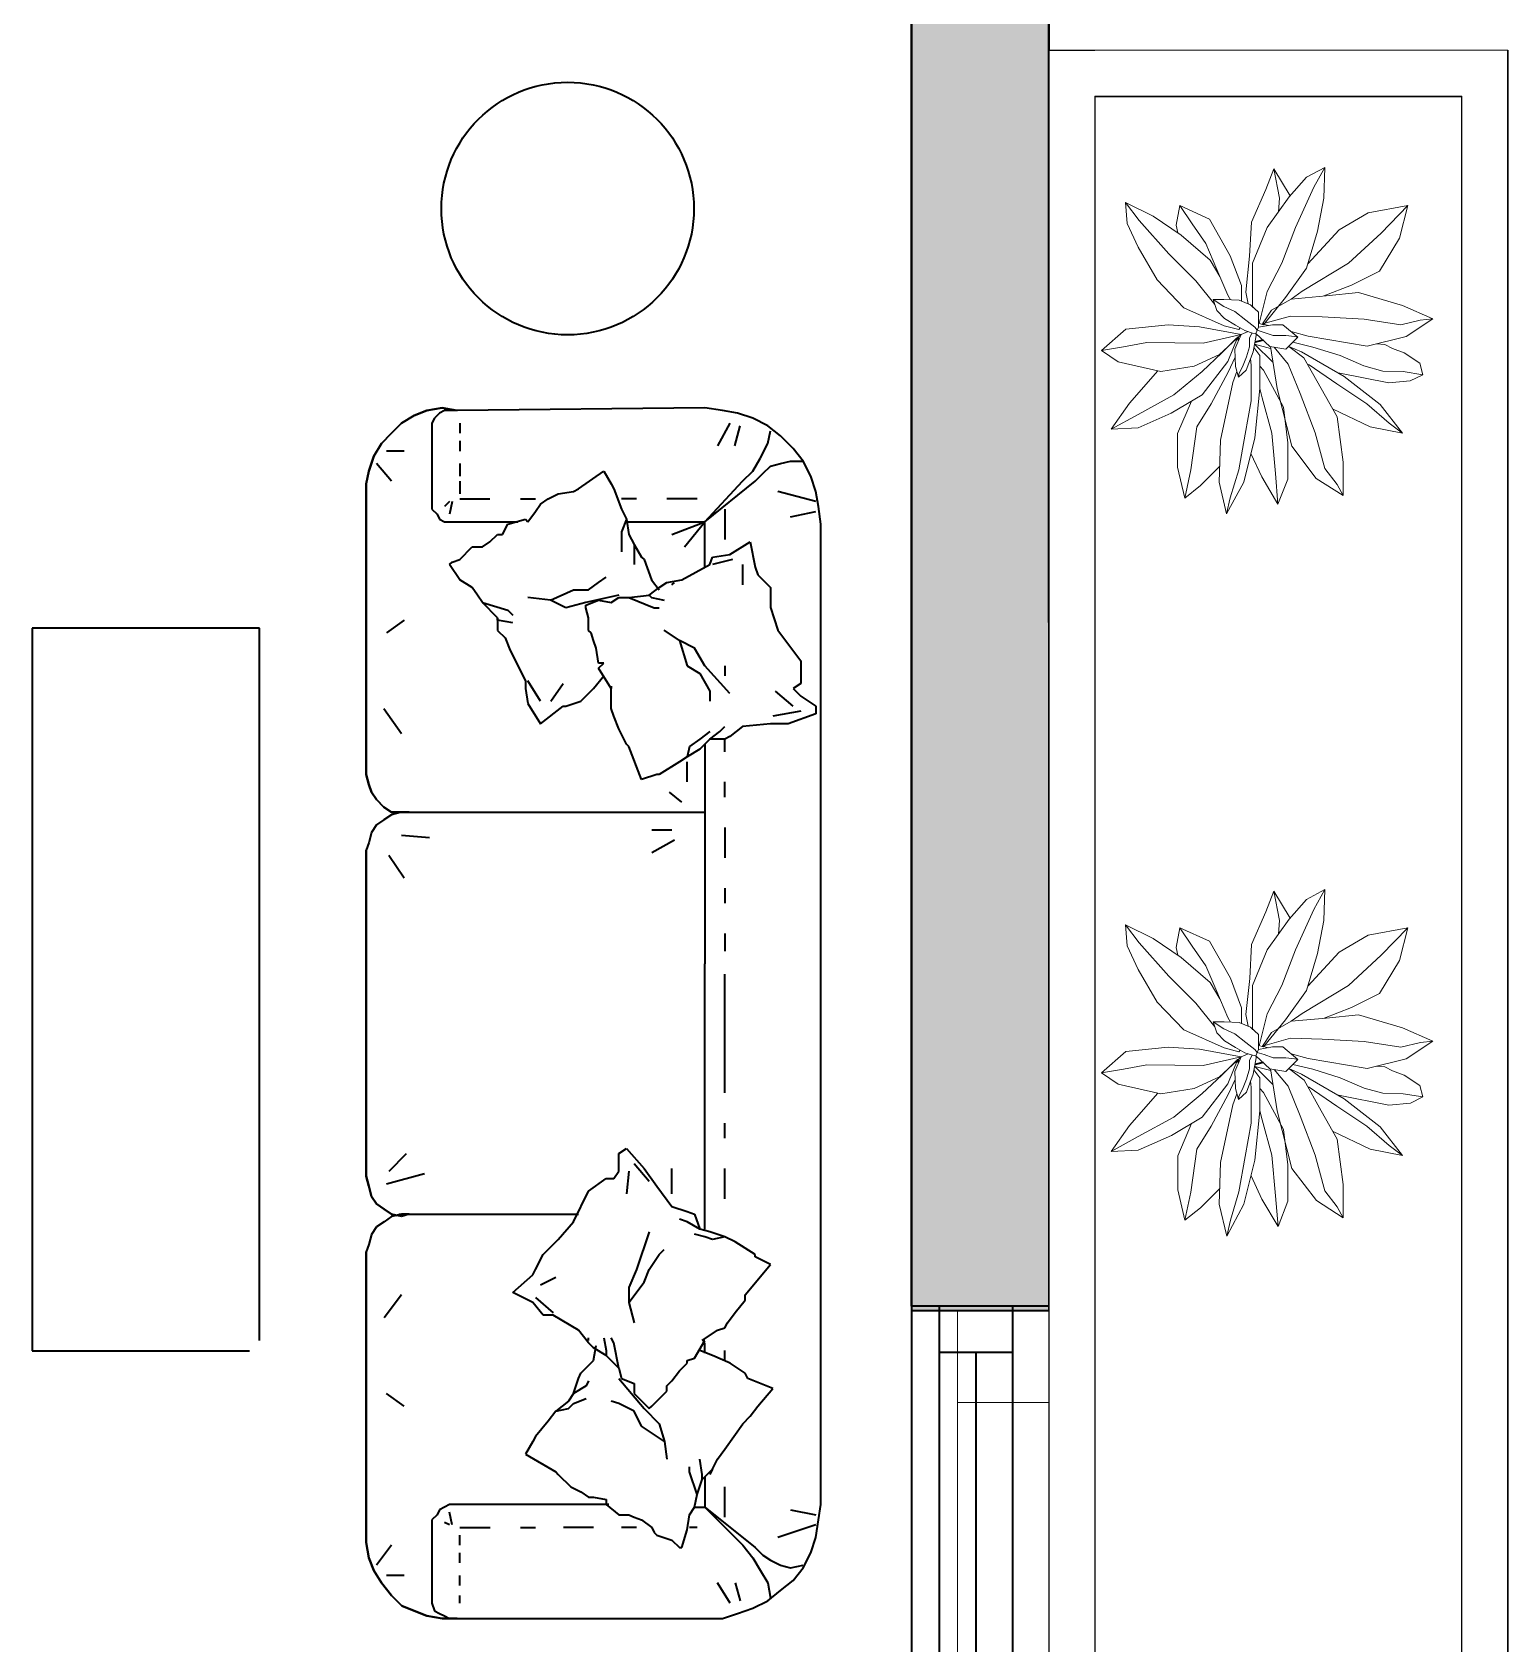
# Model space of a CAD drawing. Header units: millimetres. Extents: x -234375 to -184638, y -91483 to -70216.
# Drawn here: x -221479 to -219869, y -85469 to -83713 of the extents above; entities that cross this region are included whole.
import ezdxf

# ---------------------------------------------------------------- set-up
doc = ezdxf.new("R2010")
doc.units = ezdxf.units.MM
doc.header["$MEASUREMENT"] = 0
doc.linetypes.add('Wipeout_Contour', pattern=[20000, 0, -20000])
for name, color, linetype, lineweight in [('New_0_Pen_No__7', 7, 'Continuous', 35), ('New_Archicad Windows_Pen_No__27', 7, 'Continuous', 35), ('New_Drawing & Figure_Pen_No__11', 171, 'Continuous', 18), ('New_Drawing & Figure_Pen_No__2', 8, 'Continuous', 15), ('New_Drawing & Figure_Pen_No__7', 7, 'Continuous', 35), ('New_Structural - Bearing_Pen_No__1', 7, 'Continuous', 13), ('New_Structural - Bearing_Pen_No__27', 7, 'Continuous', 35)]:
    doc.layers.add(name, color=color, linetype=linetype, lineweight=lineweight)
doc.layers.add('New_Archicad Windows', color=7, linetype='Continuous')
doc.layers.add('New_Structural - Bearing', color=7, linetype='Continuous')
for name, color, linetype, lineweight, true_color in [('New_Archicad Windows_Pen_No__23', 30, 'Continuous', 20, 0xff6600), ('New_Archicad Windows_Pen_No__3', 30, 'Continuous', 18, 0xff6600), ('New_Drawing & Figure_Pen_No__3', 30, 'Continuous', 18, 0xff6600), ('New_Structural - Bearing_Pen_No__160', 33, 'Continuous', 20, 0xb4a35c), ('New_Structural - Bearing_Pen_No__87', 251, 'Continuous', 20, 0x6a6a6a)]:
    doc.layers.add(name, color=color, linetype=linetype, lineweight=lineweight, true_color=true_color)

# ---------------------------------------------------------------- blocks, each defined once
blk = doc.blocks.new('Slab_2', base_point=(-219919.4, -88583.8))
at = {"layer": 'New_Structural - Bearing_Pen_No__1', "color": 7, "linetype": 'Continuous', "lineweight": 13, "flags": 128}
blk.add_lwpolyline([(-219919.4, -88583.8), (-219919.7, -83782.2), (-220319.7, -83782.3), (-220319.5, -88583.8)], close=True, dxfattribs=at)
blk = doc.blocks.new('2-Sash Sliding Window_2')
at = {"layer": 'New_Archicad Windows_Pen_No__23', "color": 30, "linetype": 'Continuous', "lineweight": 20, "true_color": 0xff6600}
for p, q in [((-1000, 0), (-900, 0)), ((-900, 0), (-900, -100)), ((-25, -100), (-25, 0)), ((-25, 0), (25, 0)), ((-25, 0), (25, 0)), ((25, 0), (25, -100)), ((900, -100), (900, 0)), ((900, 0), (1000, 0)), ((-900, -100), (-1000, -100)), ((25, -100), (-25, -100)), ((25, -100), (-25, -100)), ((1000, -100), (900, -100))]:
    blk.add_line(p, q, dxfattribs=at)
at = {"layer": 'New_Archicad Windows_Pen_No__27', "color": 7, "linetype": 'Continuous', "lineweight": 35}
for p, q in [((-1000, 0), (-1000, 50)), ((1000, 0), (1000, 50)), ((-1000, -100), (-1000, 0)), ((-1000, -100), (-1000, 0)), ((1000, -100), (1000, 0)), ((1000, -100), (1000, 0))]:
    blk.add_line(p, q, dxfattribs=at)
at = {"layer": 'New_Archicad Windows_Pen_No__3', "color": 30, "linetype": 'Continuous', "lineweight": 18, "true_color": 0xff6600}
for p, q in [((-1000, 50), (1000, 50)), ((-900, 0), (-25, 0)), ((25, 0), (900, 0)), ((-1000, -100), (1000, -100)), ((-25, -100), (-900, -100)), ((900, -100), (25, -100))]:
    blk.add_line(p, q, dxfattribs=at)
blk = doc.blocks.new('Wall_40', base_point=(-220369.9, -83606.5))
at = {"layer": 'New_Structural - Bearing_Pen_No__160', "linetype": 'Continuous', "lineweight": 0, "true_color": 0x5a512e}
blk.add_hatch(color=59, dxfattribs=at).paths.add_polyline_path([(-220369.9, -83606.5), (-220519.9, -83606.6), (-220519.8, -85106.6), (-220369.8, -85106.5)])
at = {"layer": 'New_Structural - Bearing_Pen_No__27', "color": 7, "linetype": 'Continuous', "lineweight": 35}
for p, q in [((-220469.8, -85106.6), (-220519.8, -85106.6)), ((-220369.8, -85106.5), (-220469.8, -85106.6))]:
    blk.add_line(p, q, dxfattribs=at)
at = {"layer": 'New_Structural - Bearing_Pen_No__27', "color": 7, "linetype": 'Continuous', "lineweight": 35, "flags": 128}
for points in [[(-220519.9, -83606.6), (-220519.8, -85106.6)], [(-220369.8, -85106.5), (-220369.9, -83606.5)]]:
    blk.add_lwpolyline(points, dxfattribs=at)
at = {"layer": 'New_Archicad Windows', "color": 21, "linetype": 'Continuous', "lineweight": 18, "true_color": 0xff9955, "zscale": 1000, "rotation": 90.00517873000538}
blk.add_blockref('2-Sash Sliding Window_2', (-220469.7, -86106.6), dxfattribs=at)
blk = doc.blocks.new('Wall_65', base_point=(-219869.4, -88633.8))
at = {"color": 254, "linetype": 'Wipeout_Contour', "lineweight": 0, "ltscale": 705931.974956}
blk.add_wipeout([(-219919.7, -83732.2), (-219919.7, -83782.2), (-219869.7, -83732.2)], dxfattribs=at).dxf.layer = 'New_Structural - Bearing'
at = {"color": 254, "linetype": 'Wipeout_Contour', "lineweight": 0, "ltscale": 944763.451804}
blk.add_wipeout([(-219919.7, -83782.2), (-219919.4, -88583.8), (-219869.4, -88583.8), (-219869.7, -83782.2)], dxfattribs=at).dxf.layer = 'New_Structural - Bearing'
at = {"color": 254, "linetype": 'Wipeout_Contour', "lineweight": 0, "ltscale": 705904.334667}
blk.add_wipeout([(-219919.7, -83782.2), (-219869.7, -83782.2), (-219869.7, -83732.2)], dxfattribs=at).dxf.layer = 'New_Structural - Bearing'
at = {"layer": 'New_Structural - Bearing_Pen_No__87', "color": 251, "linetype": 'Continuous', "lineweight": 20, "true_color": 0x6a6a6a, "flags": 128}
for points in [[(-219869.7, -83732.2), (-219919.7, -83732.2)], [(-219869.4, -88583.8), (-219869.7, -83732.2)], [(-219919.7, -83782.2), (-219919.4, -88583.8)]]:
    blk.add_lwpolyline(points, dxfattribs=at)
blk = doc.blocks.new('Wall_66', base_point=(-219869.7, -83732.2))
at = {"color": 254, "linetype": 'Wipeout_Contour', "lineweight": 0, "ltscale": 707212.029559}
blk.add_wipeout([(-220319.7, -83782.3), (-220369.7, -83732.3), (-220369.7, -83782.3)], dxfattribs=at).dxf.layer = 'New_Structural - Bearing'
at = {"color": 254, "linetype": 'Wipeout_Contour', "lineweight": 0, "ltscale": 942065.469545}
blk.add_wipeout([(-220319.7, -83732.3), (-220319.7, -83782.3), (-219919.7, -83782.2), (-219919.7, -83732.2)], dxfattribs=at).dxf.layer = 'New_Structural - Bearing'
at = {"color": 254, "linetype": 'Wipeout_Contour', "lineweight": 0, "ltscale": 707148.107153}
blk.add_wipeout([(-220319.7, -83732.3), (-220369.7, -83732.3), (-220319.7, -83782.3)], dxfattribs=at).dxf.layer = 'New_Structural - Bearing'
at = {"layer": 'New_Structural - Bearing_Pen_No__87', "color": 251, "linetype": 'Continuous', "lineweight": 20, "true_color": 0x6a6a6a, "flags": 128}
for points in [[(-219919.7, -83732.2), (-220369.7, -83732.3)], [(-220369.7, -83732.3), (-220369.7, -83782.3)], [(-220319.7, -83782.3), (-219919.7, -83782.2)]]:
    blk.add_lwpolyline(points, dxfattribs=at)
blk = doc.blocks.new('Wall_67', base_point=(-220369.7, -83732.3))
at = {"color": 254, "linetype": 'Wipeout_Contour', "lineweight": 0, "ltscale": 946477.037626}
blk.add_wipeout([(-220369.7, -83782.3), (-220369.5, -88633.8), (-220319.5, -88633.8), (-220319.7, -83782.3)], dxfattribs=at).dxf.layer = 'New_Structural - Bearing'
at = {"layer": 'New_Structural - Bearing_Pen_No__87', "color": 251, "linetype": 'Continuous', "lineweight": 20, "true_color": 0x6a6a6a, "flags": 128}
for points in [[(-220369.7, -83782.3), (-220369.5, -88633.8)], [(-220319.5, -88633.8), (-220319.7, -83782.3)]]:
    blk.add_lwpolyline(points, dxfattribs=at)

msp = doc.modelspace()

# ---------------------------------------------------------------- linework, layer by layer
at = {"layer": 'New_0_Pen_No__7', "color": 7, "linetype": 'Continuous', "lineweight": 35}
for p, q in [((-220370.2, -80938.6), (-220369.8, -85101.4)), ((-220519.7, -85101.4), (-220519.8, -83606.6)), ((-220369.7, -83732.3), (-219869.7, -83732.2)), ((-219869.7, -83732.2), (-219869.4, -88633.8)), ((-220369.8, -85101.4), (-220519.7, -85101.4))]:
    msp.add_line(p, q, dxfattribs=at)
msp.add_lwpolyline([(-220319.5, -88583.8), (-220319.7, -83782.3), (-219919.7, -83782.3), (-219919.4, -88583.8)], close=True, dxfattribs=at)
at = {"layer": 'New_Drawing & Figure_Pen_No__11', "color": 171, "linetype": 'Continuous', "lineweight": 18}
for points in [[(-220140.6, -84030), (-220131.9, -83995.2), (-220115.8, -83964.4), (-220101.1, -83925.5), (-220081, -83881.3), (-220068.9, -83859.9)], [(-220119.4, -83908.2), (-220118.5, -83893.6), (-220124.7, -83861.5)], [(-220189.1, -84009.5), (-220209.7, -83983.5), (-220239.3, -83954.3), (-220271.5, -83917.9), (-220286.2, -83898.2)], [(-220171.8, -84004.4), (-220174.7, -83999.2), (-220186.8, -83971.1), (-220198.9, -83943), (-220213.6, -83921.5), (-220227, -83901.4)], [(-219978.6, -83901.4), (-220007.5, -83931.5), (-220043.3, -83964.4), (-220093.8, -83995), (-220105.7, -84003.4)], [(-220190.9, -84004.1), (-220179.2, -84011.5), (-220167.1, -84017.1), (-220155, -84026.5), (-220145.4, -84034.1), (-220142.9, -84037.5), (-220135.1, -84039.8), (-220125.5, -84043.3), (-220111.4, -84043.3), (-220102.2, -84044.3), (-220098.4, -84045)], [(-220136.8, -84030.6), (-220106.6, -84022), (-220071.8, -84022.8), (-220026.1, -84025.5), (-219986.2, -84031.5), (-219964.9, -84026.4), (-219951.1, -84025.1)], [(-220160.2, -84042.2), (-220201.8, -84051.5), (-220232.4, -84051.1), (-220263.1, -84050.7), (-220288.6, -84055.5), (-220312.4, -84059.6)], [(-220165.4, -84046.1), (-220181.4, -84062.2), (-220202.9, -84082.3), (-220233.7, -84107.8), (-220272.6, -84129.2), (-220302, -84145.3)], [(-220148.2, -84040.4), (-220151.1, -84045.7), (-220151.3, -84055.4), (-220154.4, -84066.6), (-220158.7, -84077.5), (-220162.8, -84085.1), (-220163.1, -84088.7)], [(-219962.1, -84085.9), (-219983.7, -84082.5), (-220005.8, -84081.9), (-220026.3, -84076.2), (-220052.4, -84064.9), (-220081.9, -84055.8), (-220103.7, -84050.3)], [(-220221.5, -84220.4), (-220215.3, -84189.7), (-220208.5, -84142.6), (-220193.1, -84117.7), (-220174.4, -84083), (-220166.8, -84066.7)], [(-220124.3, -84056), (-220109.1, -84074.3), (-220095.7, -84106.4), (-220079.6, -84149.3), (-220068.9, -84188.1), (-220055.5, -84205.6), (-220048.8, -84217.6)], [(-220150, -84068.5), (-220149.3, -84075.6), (-220149.3, -84114.5), (-220156, -84150.6), (-220162.7, -84189.5), (-220172.1, -84220.3), (-220176.1, -84237.7)], [(-220087.9, -84074.3), (-220086.2, -84075.1), (-220055.9, -84095.9), (-220023.1, -84117.8), (-219998.7, -84138.9), (-219984.4, -84149.6)], [(-220139.9, -84101.1), (-220137.4, -84111), (-220126.6, -84149.5), (-220122.8, -84193.7), (-220120.1, -84227.2)], [(-220140.5, -84817.5), (-220131.8, -84782.6), (-220115.8, -84751.8), (-220101, -84713), (-220080.9, -84668.8), (-220068.9, -84647.3)], [(-220119.4, -84695.7), (-220118.4, -84681), (-220124.7, -84648.9)], [(-220189.1, -84796.9), (-220209.7, -84771), (-220239.2, -84741.7), (-220271.5, -84705.4), (-220286.2, -84685.7)], [(-220171.7, -84791.8), (-220174.7, -84786.7), (-220186.8, -84758.5), (-220198.8, -84730.4), (-220213.6, -84709), (-220227, -84688.9)], [(-219978.6, -84688.8), (-220007.5, -84718.9), (-220043.3, -84751.8), (-220093.8, -84782.5), (-220105.6, -84790.8)], [(-220190.8, -84791.6), (-220179.1, -84799), (-220167.1, -84804.5), (-220155, -84813.9), (-220145.4, -84821.5), (-220142.9, -84825), (-220135.1, -84827.2), (-220125.5, -84830.7), (-220111.4, -84830.7), (-220102.1, -84831.7), (-220098.3, -84832.4)], [(-220136.8, -84818), (-220106.6, -84809.4), (-220071.8, -84810.3), (-220026, -84813), (-219986.2, -84819), (-219964.8, -84813.8), (-219951.1, -84812.6)], [(-220160.2, -84829.6), (-220201.8, -84839), (-220232.4, -84838.6), (-220263, -84838.2), (-220288.6, -84842.9), (-220312.4, -84847)], [(-220165.3, -84833.6), (-220181.4, -84849.6), (-220202.8, -84869.7), (-220233.7, -84895.2), (-220272.5, -84916.6), (-220302, -84932.7)], [(-220148.2, -84827.8), (-220151.1, -84833.2), (-220151.3, -84842.8), (-220154.4, -84854.1), (-220158.7, -84864.9), (-220162.8, -84872.5), (-220163, -84876.2)], [(-219962.1, -84873.3), (-219983.7, -84869.9), (-220005.8, -84869.3), (-220026.2, -84863.7), (-220052.3, -84852.3), (-220081.9, -84843.2), (-220103.7, -84837.8)], [(-220221.5, -85007.8), (-220215.2, -84977.2), (-220208.4, -84930.1), (-220193.1, -84905.1), (-220174.4, -84870.5), (-220166.7, -84854.2)], [(-220150, -84855.9), (-220149.3, -84863), (-220149.2, -84901.9), (-220155.9, -84938.1), (-220162.6, -84976.9), (-220172, -85007.7), (-220176, -85025.2)], [(-220124.3, -84843.4), (-220109.1, -84861.7), (-220095.7, -84893.9), (-220079.6, -84936.7), (-220068.9, -84975.6), (-220055.5, -84993), (-220048.8, -85005.1)], [(-220087.9, -84861.8), (-220086.2, -84862.5), (-220055.8, -84883.3), (-220023, -84905.2), (-219998.7, -84926.3), (-219984.4, -84937.1)], [(-220139.9, -84888.5), (-220137.3, -84898.4), (-220126.6, -84936.9), (-220122.8, -84981.1), (-220120, -85014.6)]]:
    msp.add_lwpolyline(points, dxfattribs=at)
at = {"layer": 'New_Drawing & Figure_Pen_No__2', "color": 8, "linetype": 'Continuous', "lineweight": 15}
for points in [[(-220141.3, -84033.7), (-220141.5, -84017.8), (-220150, -84009.8), (-220162.5, -84004.7), (-220179, -84004.1), (-220190.9, -84004.1), (-220186.9, -84016.1), (-220178.4, -84024.6), (-220166.5, -84031.9), (-220156.3, -84037.6), (-220147.7, -84040.5), (-220144.3, -84041)], [(-220152.7, -84038.8), (-220160.2, -84042.2), (-220167, -84058.1), (-220166.5, -84076.8), (-220163.1, -84088.7), (-220154.6, -84080.8), (-220147.2, -84060.9), (-220143.8, -84043.3), (-220144.3, -84041)], [(-220145.6, -84052.6), (-220128.1, -84057.2)], [(-220145.6, -84052.6), (-220125.7, -84072.4)], [(-220141.3, -84821.2), (-220141.5, -84805.2), (-220150, -84797.3), (-220162.5, -84792.1), (-220178.9, -84791.6), (-220190.8, -84791.6), (-220186.9, -84803.5), (-220178.4, -84812), (-220166.4, -84819.4), (-220156.2, -84825.1), (-220147.7, -84827.9), (-220144.3, -84828.5)], [(-220152.6, -84826.3), (-220160.2, -84829.6), (-220167, -84845.5), (-220166.4, -84864.2), (-220163, -84876.2), (-220154.5, -84868.2), (-220147.1, -84848.3), (-220143.7, -84830.7), (-220144.3, -84828.5)], [(-220145.5, -84840), (-220128, -84844.6)], [(-220145.5, -84840), (-220125.6, -84859.8)]]:
    msp.add_lwpolyline(points, dxfattribs=at)
for points in [[(-220144.3, -84041), (-220129, -84055.2), (-220111.4, -84058.1), (-220098.4, -84045), (-220114.8, -84031.4), (-220126.2, -84031.4), (-220141.5, -84034.2)], [(-220144.3, -84828.5), (-220129, -84842.7), (-220111.4, -84845.5), (-220098.3, -84832.4), (-220114.8, -84818.8), (-220126.1, -84818.8), (-220141.5, -84821.7)]]:
    msp.add_lwpolyline(points, close=True, dxfattribs=at)
at = {"layer": 'New_Drawing & Figure_Pen_No__3', "color": 30, "linetype": 'Continuous', "lineweight": 18, "true_color": 0xff6600}
for points in [[(-220106.8, -83890.9), (-220124.7, -83861.5), (-220133.3, -83884.1), (-220149.1, -83919.6), (-220151, -83956.8), (-220155.2, -83996), (-220152.7, -84008.7)], [(-220141.3, -84029.8), (-220135.9, -84031.4), (-220111.8, -84001.9), (-220089, -83969.7), (-220076.9, -83929.5), (-220070.2, -83893.4), (-220068.9, -83859.9), (-220089, -83870.6), (-220107.8, -83892), (-220131.9, -83925.5), (-220148, -83964.4), (-220148, -84012.6)], [(-220183.5, -83978.7), (-220194, -83961.2), (-220225.8, -83933.9), (-220256.1, -83913), (-220286.2, -83898.2), (-220284.6, -83920.9), (-220272.6, -83946.8), (-220251.8, -83982.4), (-220222.8, -84012.9), (-220178.7, -84032.5), (-220162.9, -84036.6), (-220161.4, -84034.8)], [(-220160, -84005.7), (-220160, -83988.5), (-220172.1, -83956.3), (-220194.8, -83916.2), (-220227, -83901.4), (-220231, -83922.9), (-220229.3, -83931.4)], [(-220087.6, -83965.2), (-220053.5, -83928.1), (-220021.7, -83909.3), (-219978.6, -83901.4), (-219987.7, -83937.1), (-220009.2, -83972.9), (-220039.9, -83988.2), (-220069.9, -84000.1)], [(-220105.7, -84038.9), (-220087, -84043.9), (-220022.9, -84054.8), (-219980.2, -84044.4), (-219951.1, -84025.1), (-219984.2, -84010.4), (-220032.2, -83996.4), (-220067.4, -83999.8), (-220105.7, -84003.4), (-220127.3, -84015.7), (-220136.8, -84030.6), (-220130.7, -84032.2)], [(-220251.2, -84081.7), (-220281.9, -84117.1), (-220302, -84145.3), (-220272.6, -84143.9), (-220236.4, -84127.9), (-220202.9, -84107.8), (-220174.7, -84071.6), (-220164, -84044.8)], [(-220164.8, -84082.5), (-220169.4, -84094.4), (-220182.8, -84157.3), (-220184.1, -84202.9), (-220176.1, -84237.7), (-220157.3, -84202.9), (-220145.3, -84154.6), (-220139.9, -84101.1), (-220139.9, -84064.9), (-220146.3, -84056.4)], [(-220128.4, -84055.3), (-220121.1, -84101.1), (-220105.1, -84164), (-220078.3, -84198.9), (-220048.8, -84217.6), (-220048.8, -84181.4), (-220055.5, -84131.9), (-220072.9, -84101), (-220091.7, -84067.6), (-220108.3, -84055)], [(-220060.6, -84123.1), (-220019.5, -84142.8), (-219984.4, -84149.6), (-220008.7, -84118.3), (-220047.8, -84087.7), (-220094.6, -84061), (-220108.3, -84055)], [(-220054.3, -84084), (-219999, -84094.9), (-219975.8, -84092.7), (-219962.1, -84085.9), (-219965.5, -84073.4), (-219982.6, -84062), (-219995.1, -84057.5), (-220003.6, -84052.9), (-220012.8, -84052.3)], [(-220149.6, -84171.9), (-220137.6, -84197.4), (-220120.1, -84227.2), (-220109.3, -84199.7), (-220109.3, -84160.1), (-220114.1, -84121.3), (-220135.7, -84080.9), (-220139.9, -84076.6)], [(-220214.5, -84114.7), (-220229.5, -84150), (-220229.5, -84186.9), (-220221.5, -84220.4), (-220204.5, -84206.8), (-220183.6, -84185.7)], [(-220141.3, -84817.3), (-220135.9, -84818.8), (-220111.7, -84789.3), (-220089, -84757.2), (-220076.9, -84717), (-220070.2, -84680.8), (-220068.9, -84647.3), (-220089, -84658), (-220107.7, -84679.5), (-220131.8, -84713), (-220147.9, -84751.8), (-220147.9, -84800.1)], [(-220106.7, -84678.4), (-220124.7, -84648.9), (-220133.2, -84671.5), (-220149, -84707), (-220150.9, -84744.3), (-220155.1, -84783.5), (-220152.7, -84796.1)], [(-220183.5, -84766.2), (-220193.9, -84748.6), (-220225.8, -84721.3), (-220256.1, -84700.5), (-220286.2, -84685.7), (-220284.5, -84708.4), (-220272.6, -84734.2), (-220251.7, -84769.9), (-220222.8, -84800.3), (-220178.7, -84819.9), (-220162.9, -84824), (-220161.4, -84822.2)], [(-220160, -84793.2), (-220160, -84776), (-220172, -84743.8), (-220194.8, -84703.6), (-220227, -84688.9), (-220231, -84710.3), (-220229.3, -84718.9)], [(-220087.6, -84752.6), (-220053.5, -84715.5), (-220021.7, -84696.8), (-219978.6, -84688.8), (-219987.6, -84724.6), (-220009.2, -84760.4), (-220039.9, -84775.7), (-220069.8, -84787.5)], [(-220105.7, -84826.3), (-220087, -84831.4), (-220022.9, -84842.2), (-219980.2, -84831.9), (-219951.1, -84812.6), (-219984.1, -84797.9), (-220032.2, -84783.9), (-220067.4, -84787.3), (-220105.6, -84790.8), (-220127.3, -84803.2), (-220136.8, -84818), (-220130.7, -84819.7)], [(-220251.1, -84869.1), (-220281.9, -84904.6), (-220302, -84932.7), (-220272.5, -84931.4), (-220236.3, -84915.3), (-220202.8, -84895.2), (-220174.7, -84859), (-220164, -84832.2)], [(-220054.2, -84871.5), (-219999, -84882.4), (-219975.7, -84880.1), (-219962.1, -84873.3), (-219965.5, -84860.8), (-219982.5, -84849.5), (-219995, -84844.9), (-220003.5, -84840.4), (-220012.8, -84839.8)], [(-220164.8, -84869.9), (-220169.3, -84881.8), (-220182.7, -84944.8), (-220184.1, -84990.3), (-220176, -85025.2), (-220157.3, -84990.3), (-220145.2, -84942.1), (-220139.9, -84888.5), (-220139.9, -84852.3), (-220146.3, -84843.8)], [(-220128.3, -84842.8), (-220121.1, -84888.5), (-220105, -84951.5), (-220078.2, -84986.3), (-220048.8, -85005.1), (-220048.8, -84968.9), (-220055.5, -84919.3), (-220072.9, -84888.5), (-220091.6, -84855), (-220108.3, -84842.4)], [(-220060.6, -84910.5), (-220019.5, -84930.2), (-219984.4, -84937.1), (-220008.6, -84905.8), (-220047.8, -84875.2), (-220094.6, -84848.5), (-220108.3, -84842.4)], [(-220149.5, -84959.3), (-220137.6, -84984.8), (-220120, -85014.6), (-220109.3, -84987.1), (-220109.3, -84947.5), (-220114.1, -84908.8), (-220135.7, -84868.4), (-220139.9, -84864.1)], [(-220214.5, -84902.2), (-220229.4, -84937.5), (-220229.4, -84974.4), (-220221.5, -85007.8), (-220204.5, -84994.2), (-220183.6, -84973.2)]]:
    msp.add_lwpolyline(points, dxfattribs=at)
for points in [[(-220183.9, -84063.9), (-220160.2, -84042.2), (-220205.7, -84033.7), (-220239.9, -84031.7), (-220285.9, -84036.2), (-220312.4, -84059.6), (-220294.5, -84071.9), (-220247.8, -84082.4), (-220211.5, -84076.6)], [(-220183.8, -84851.4), (-220160.2, -84829.6), (-220205.6, -84821.2), (-220239.9, -84819.1), (-220285.9, -84823.6), (-220312.4, -84847), (-220294.4, -84859.4), (-220247.8, -84869.9), (-220211.5, -84864)]]:
    msp.add_lwpolyline(points, close=True, dxfattribs=at)
at = {"layer": 'New_Drawing & Figure_Pen_No__7', "color": 7, "linetype": 'Continuous', "lineweight": 35}
for p, q in [((-220370.2, -80938.6), (-220369.8, -85101.4)), ((-220519.7, -85101.4), (-220519.8, -83606.6)), ((-220369.7, -83732.3), (-219869.7, -83732.2)), ((-219869.7, -83732.2), (-219869.4, -88633.8)), ((-221062.1, -84130.5), (-221075.9, -84138.8)), ((-221075.9, -84138.8), (-221062.1, -84130.5)), ((-221048.3, -84125), (-221062.1, -84130.5)), ((-221062.1, -84130.5), (-221048.3, -84125)), ((-221031.8, -84122.2), (-221048.3, -84125)), ((-221048.3, -84125), (-221031.8, -84122.2)), ((-221040.1, -84133.3), (-221042.8, -84138.8)), ((-221034.6, -84127.7), (-221040.1, -84133.3)), ((-221029.1, -84125), (-221034.6, -84127.7)), ((-221015.3, -84125), (-221031.8, -84122.2)), ((-221031.8, -84122.2), (-221015.3, -84125)), ((-221023.6, -84125), (-221029.1, -84125)), ((-221015.3, -84125), (-221023.6, -84125)), ((-220745.3, -84122.2), (-221015.3, -84125)), ((-220745.3, -84122.2), (-221015.3, -84125)), ((-220726, -84125), (-220745.3, -84122.2)), ((-220726, -84125), (-220745.3, -84122.2)), ((-220709.5, -84127.7), (-220726, -84125)), ((-220709.5, -84127.7), (-220726, -84125)), ((-220693, -84133.2), (-220709.5, -84127.7)), ((-220693, -84133.2), (-220709.5, -84127.7)), ((-220676.4, -84141.5), (-220693, -84133.2)), ((-220676.4, -84141.5), (-220693, -84133.2)), ((-221086.9, -84149.8), (-221097.9, -84160.8)), ((-221097.9, -84160.8), (-221086.9, -84149.8)), ((-221075.9, -84138.8), (-221086.9, -84149.8)), ((-221086.9, -84149.8), (-221075.9, -84138.8)), ((-221042.8, -84138.8), (-221042.8, -84144.3)), ((-221042.8, -84144.3), (-221042.8, -84152.5)), ((-221042.8, -84152.5), (-221042.8, -84218.7)), ((-221012.5, -84138.8), (-221012.5, -84149.8)), ((-220717.8, -84138.7), (-220731.5, -84163.5)), ((-220712.3, -84163.5), (-220706.8, -84141.5)), ((-220662.7, -84152.5), (-220676.4, -84141.5)), ((-220662.7, -84152.5), (-220676.4, -84141.5)), ((-220676.4, -84160.8), (-220673.7, -84147)), ((-220648.9, -84166.3), (-220662.7, -84152.5)), ((-220648.9, -84166.3), (-220662.7, -84152.5)), ((-221097.9, -84160.8), (-221106.2, -84174.6)), ((-221106.2, -84174.6), (-221097.9, -84160.8)), ((-221073.1, -84169.1), (-221092.4, -84169.1)), ((-221012.5, -84158), (-221012.5, -84169.1)), ((-220684.7, -84177.3), (-220676.4, -84160.8)), ((-220637.9, -84180.1), (-220648.9, -84166.3)), ((-220637.9, -84180.1), (-220648.9, -84166.3)), ((-221111.7, -84191.1), (-221114.5, -84204.9)), ((-221114.5, -84204.9), (-221111.7, -84191.1)), ((-221106.2, -84174.6), (-221111.7, -84191.1)), ((-221111.7, -84191.1), (-221106.2, -84174.6)), ((-221086.9, -84202.1), (-221103.4, -84182.8)), ((-221012.5, -84182.8), (-221012.5, -84196.6)), ((-220883.1, -84210.4), (-220855.5, -84191.1)), ((-220855.5, -84191.1), (-220847.2, -84204.9)), ((-220704, -84202.1), (-220693, -84191.1)), ((-220693, -84191.1), (-220684.7, -84177.3)), ((-220682, -84193.8), (-220673.7, -84185.6)), ((-220673.7, -84185.6), (-220662.7, -84182.8)), ((-220662.7, -84182.8), (-220651.7, -84180.1)), ((-220651.7, -84180.1), (-220637.9, -84180.1)), ((-220629.6, -84196.6), (-220637.9, -84180.1)), ((-220629.6, -84196.6), (-220637.9, -84180.1)), ((-221114.5, -84204.9), (-221114.4, -84521.7)), ((-221114.4, -84521.7), (-221114.5, -84204.9)), ((-221012.5, -84202.1), (-221012.5, -84215.9)), ((-220847.2, -84204.9), (-220844.5, -84210.4)), ((-220745.3, -84246.2), (-220690.2, -84202.1)), ((-220745.3, -84246.2), (-220704, -84202.1)), ((-220690.2, -84202.1), (-220682, -84193.8)), ((-220624.1, -84213.1), (-220629.6, -84196.6)), ((-220624.1, -84213.1), (-220629.6, -84196.6)), ((-221042.8, -84218.7), (-221042.8, -84226.9)), ((-221023.6, -84224.2), (-221029.1, -84229.7)), ((-221020.8, -84224.2), (-221023.6, -84237.9)), ((-221012.5, -84221.4), (-220979.5, -84221.4)), ((-220946.4, -84221.4), (-220929.9, -84221.4)), ((-220924.4, -84226.9), (-220916.1, -84221.4)), ((-220916.1, -84221.4), (-220905.1, -84215.9)), ((-220905.1, -84215.9), (-220888.6, -84213.1)), ((-220888.6, -84213.1), (-220883.1, -84210.4)), ((-220844.5, -84210.4), (-220836.2, -84232.4)), ((-220819.7, -84221.4), (-220836.2, -84221.4)), ((-220753.6, -84221.4), (-220786.6, -84221.4)), ((-220624.1, -84224.1), (-220665.4, -84213.1)), ((-220621.3, -84229.7), (-220624.1, -84213.1)), ((-220621.3, -84229.7), (-220624.1, -84213.1)), ((-221042.8, -84226.9), (-221042.8, -84232.4)), ((-221042.8, -84232.4), (-221037.3, -84237.9)), ((-221037.3, -84237.9), (-221034.6, -84243.4)), ((-221034.6, -84243.4), (-221029.1, -84246.2)), ((-220960.2, -84249), (-220940.9, -84243.4)), ((-220940.9, -84243.4), (-220938.2, -84246.2)), ((-220938.2, -84246.2), (-220929.9, -84235.2)), ((-220929.9, -84235.2), (-220924.4, -84226.9)), ((-220836.2, -84232.4), (-220830.7, -84243.4)), ((-220830.7, -84243.4), (-220836.2, -84257.2)), ((-220830.7, -84243.4), (-220828, -84260)), ((-220723.3, -84232.4), (-220723.3, -84265.5)), ((-220651.6, -84240.7), (-220624.1, -84235.2)), ((-220618.6, -84248.9), (-220621.3, -84229.7)), ((-220618.6, -84248.9), (-220621.3, -84229.7)), ((-221029.1, -84246.2), (-221023.6, -84246.2)), ((-221023.6, -84246.2), (-221015.3, -84246.2)), ((-221015.3, -84246.2), (-220949.2, -84246.2)), ((-220979.5, -84268.2), (-220971.2, -84260)), ((-220971.2, -84260), (-220965.7, -84260)), ((-220965.7, -84260), (-220960.2, -84249)), ((-220836.2, -84257.2), (-220836.2, -84265.5)), ((-220830.7, -84246.2), (-220745.3, -84246.2)), ((-220828, -84260), (-220822.4, -84271)), ((-220781.1, -84260), (-220745.3, -84246.2)), ((-220767.4, -84273.7), (-220745.3, -84246.2)), ((-220745.3, -84295.8), (-220745.3, -84246.2)), ((-220618.5, -85317.8), (-220618.6, -84248.9)), ((-220618.5, -85317.8), (-220618.6, -84248.9)), ((-221012.5, -84287.5), (-220998.8, -84273.7)), ((-220998.8, -84273.7), (-220993.2, -84273.7)), ((-220993.2, -84273.7), (-220987.7, -84273.7)), ((-220987.7, -84273.7), (-220979.5, -84268.2)), ((-220836.2, -84265.5), (-220836.2, -84279.2)), ((-220822.4, -84271), (-220814.2, -84284.8)), ((-220822.4, -84271), (-220822.4, -84284.8)), ((-220717.8, -84282), (-220695.7, -84268.2)), ((-220695.7, -84268.2), (-220690.2, -84295.8)), ((-221023.5, -84293), (-221020.8, -84290.3)), ((-221012.5, -84309.6), (-221023.5, -84293)), ((-221020.8, -84290.3), (-221012.5, -84287.5)), ((-220822.4, -84284.8), (-220822.4, -84293)), ((-220814.2, -84284.8), (-220811.4, -84287.5)), ((-220811.4, -84287.5), (-220803.2, -84309.6)), ((-220770.1, -84309.5), (-220739.8, -84293)), ((-220739.8, -84293), (-220737, -84284.8)), ((-220737, -84284.8), (-220717.8, -84282)), ((-220715, -84287.5), (-220737, -84293)), ((-220704, -84293), (-220704, -84315.1)), ((-220690.2, -84295.8), (-220687.5, -84304)), ((-220998.8, -84317.8), (-221012.5, -84309.6)), ((-220872, -84320.6), (-220861, -84312.3)), ((-220861, -84312.3), (-220852.7, -84306.8)), ((-220803.2, -84309.6), (-220794.9, -84320.6)), ((-220794.9, -84317.8), (-220786.6, -84312.3)), ((-220786.6, -84312.3), (-220770.1, -84309.5)), ((-220781.1, -84315.1), (-220778.4, -84312.3)), ((-220687.5, -84304), (-220673.7, -84317.8)), ((-220993.2, -84326.1), (-220998.8, -84317.8)), ((-220987.7, -84334.4), (-220993.2, -84326.1)), ((-220913.4, -84331.6), (-220938.1, -84328.8)), ((-220913.4, -84331.6), (-220888.6, -84320.6)), ((-220896.8, -84339.9), (-220913.4, -84331.6)), ((-220888.6, -84320.6), (-220872, -84320.6)), ((-220839, -84326.1), (-220874.8, -84334.3)), ((-220874.8, -84337.1), (-220861, -84331.6)), ((-220861, -84331.6), (-220847.2, -84334.3)), ((-220847.2, -84334.3), (-220839, -84328.8)), ((-220839, -84328.8), (-220828, -84328.8)), ((-220828, -84328.8), (-220805.9, -84326.1)), ((-220828, -84328.8), (-220800.4, -84339.9)), ((-220805.9, -84326.1), (-220794.9, -84317.8)), ((-220805.9, -84326.1), (-220803.2, -84328.8)), ((-220803.2, -84328.8), (-220789.4, -84331.6)), ((-220673.7, -84317.8), (-220673.7, -84339.8)), ((-220987.7, -84334.4), (-220960.2, -84342.6)), ((-220971.2, -84350.9), (-220987.7, -84334.4)), ((-220960.2, -84342.6), (-220954.7, -84348.1)), ((-220874.8, -84334.3), (-220896.8, -84339.9)), ((-220874.8, -84339.9), (-220874.8, -84337.1)), ((-220872, -84350.9), (-220874.8, -84339.9)), ((-220800.4, -84339.9), (-220794.9, -84339.9)), ((-220673.7, -84339.8), (-220665.4, -84364.6)), ((-221478.8, -84362.2), (-221478.7, -85150.1)), ((-221230.8, -84362.2), (-221478.8, -84362.2)), ((-221230.8, -85139), (-221230.8, -84362.2)), ((-221073.1, -84353.6), (-221092.4, -84367.4)), ((-220971.2, -84350.9), (-220971.2, -84364.7)), ((-220971.2, -84353.6), (-220971.2, -84350.9)), ((-220954.7, -84356.4), (-220971.2, -84353.6)), ((-220971.2, -84364.7), (-220962.9, -84372.9)), ((-220872, -84364.7), (-220872, -84350.9)), ((-220869.3, -84367.4), (-220872, -84364.7)), ((-220772.9, -84375.7), (-220789.4, -84364.6)), ((-220665.4, -84364.6), (-220640.6, -84397.7)), ((-220962.9, -84372.9), (-220957.4, -84386.7)), ((-220960.2, -84378.4), (-220960.2, -84378.4)), ((-220866.5, -84375.7), (-220869.3, -84367.4)), ((-220863.8, -84383.9), (-220866.5, -84375.7)), ((-220861, -84400.5), (-220863.8, -84383.9)), ((-220772.9, -84375.7), (-220764.6, -84403.2)), ((-220756.3, -84383.9), (-220772.9, -84375.7)), ((-220745.3, -84403.2), (-220756.3, -84383.9)), ((-220957.4, -84386.7), (-220940.9, -84419.8)), ((-220855.5, -84400.5), (-220861, -84400.5)), ((-220861, -84406), (-220855.5, -84400.5)), ((-220640.6, -84397.7), (-220640.6, -84422.5)), ((-220866.5, -84428), (-220855.5, -84414.2)), ((-220847.2, -84428), (-220861, -84406)), ((-220764.6, -84403.2), (-220750.8, -84411.5)), ((-220750.8, -84411.5), (-220739.8, -84430.8)), ((-220717.8, -84433.5), (-220745.3, -84403.2)), ((-220723.3, -84403.2), (-220723.3, -84414.2)), ((-220940.9, -84419.8), (-220940.9, -84428)), ((-220940.9, -84428), (-220938.1, -84444.5)), ((-220924.4, -84441.8), (-220938.1, -84419.8)), ((-220913.3, -84441.8), (-220899.6, -84422.5)), ((-220880.3, -84441.8), (-220866.5, -84428)), ((-220847.2, -84425.3), (-220847.2, -84428)), ((-220847.2, -84444.5), (-220847.2, -84425.3)), ((-220739.8, -84430.8), (-220739.8, -84441.8)), ((-220648.9, -84447.3), (-220668.2, -84430.8)), ((-220640.6, -84422.5), (-220648.9, -84428)), ((-220648.9, -84428), (-220640.6, -84436.3)), ((-220640.6, -84436.3), (-220624.1, -84447.3)), ((-221075.9, -84477.6), (-221095.2, -84450.1)), ((-220938.1, -84444.5), (-220924.4, -84466.6)), ((-220924.4, -84466.6), (-220899.6, -84447.3)), ((-220899.6, -84447.3), (-220896.8, -84447.3)), ((-220896.8, -84447.3), (-220880.3, -84441.8)), ((-220847.2, -84450), (-220847.2, -84444.5)), ((-220844.5, -84458.3), (-220847.2, -84450)), ((-220640.6, -84452.8), (-220670.9, -84458.3)), ((-220624.1, -84447.3), (-220624.1, -84455.5)), ((-220839, -84472.1), (-220844.5, -84458.3)), ((-220830.7, -84488.6), (-220839, -84472.1)), ((-220728.8, -84474.8), (-220723.3, -84469.3)), ((-220704, -84469.3), (-220717.8, -84480.3)), ((-220673.7, -84466.6), (-220704, -84469.3)), ((-220654.4, -84466.6), (-220673.7, -84466.6)), ((-220624.1, -84455.5), (-220654.4, -84466.6)), ((-220827.9, -84491.4), (-220830.7, -84488.6)), ((-220750.8, -84483.1), (-220761.8, -84491.4)), ((-220739.8, -84474.8), (-220750.8, -84483.1)), ((-220739.8, -84483.1), (-220750.8, -84494.1)), ((-220745.3, -84488.6), (-220745.3, -84728.3)), ((-220739.8, -84483.1), (-220728.8, -84474.8)), ((-220723.3, -84483.1), (-220739.8, -84483.1)), ((-220717.8, -84480.3), (-220723.3, -84483.1)), ((-220723.3, -84496.9), (-220723.3, -84483.1)), ((-220814.2, -84527.2), (-220827.9, -84491.4)), ((-220764.6, -84502.4), (-220772.8, -84507.9)), ((-220761.8, -84491.4), (-220764.6, -84502.4)), ((-220750.8, -84494.1), (-220764.6, -84502.4)), ((-221114.4, -84521.7), (-221111.7, -84532.7)), ((-221111.7, -84532.7), (-221114.4, -84521.7)), ((-220797.6, -84521.7), (-220814.2, -84527.2)), ((-220794.9, -84521.7), (-220797.6, -84521.7)), ((-220772.8, -84507.9), (-220794.9, -84521.7)), ((-220764.6, -84529.9), (-220764.6, -84507.9)), ((-221111.7, -84532.7), (-221108.9, -84541)), ((-221108.9, -84541), (-221111.7, -84532.7)), ((-221108.9, -84541), (-221103.4, -84549.2)), ((-221103.4, -84549.2), (-221108.9, -84541)), ((-220770.1, -84552), (-220783.9, -84541)), ((-220723.3, -84546.5), (-220723.3, -84529.9)), ((-221103.4, -84549.2), (-221095.2, -84557.5)), ((-221095.2, -84557.5), (-221103.4, -84549.2)), ((-221095.2, -84557.5), (-221086.9, -84563)), ((-221086.9, -84563), (-221095.2, -84557.5)), ((-221103.4, -84576.8), (-221108.9, -84585)), ((-221103.4, -84576.8), (-221108.9, -84585)), ((-221095.2, -84571.3), (-221103.4, -84576.8)), ((-221095.2, -84571.3), (-221103.4, -84576.8)), ((-221086.9, -84565.8), (-221095.2, -84571.3)), ((-221086.9, -84565.8), (-221095.2, -84571.3)), ((-221075.9, -84563), (-221086.9, -84565.8)), ((-221086.9, -84563), (-221075.9, -84563)), ((-221075.9, -84563), (-221086.9, -84563)), ((-221075.9, -84563), (-221086.9, -84565.8)), ((-221078.6, -84563), (-220745.3, -84563)), ((-221067.6, -84563), (-221075.9, -84563)), ((-221067.6, -84563), (-221075.9, -84563)), ((-221108.9, -84585), (-221111.7, -84596.1)), ((-221108.9, -84585), (-221111.7, -84596.1)), ((-221075.9, -84587.8), (-221045.6, -84590.6)), ((-220781.1, -84582.3), (-220803.1, -84582.3)), ((-220778.4, -84593.3), (-220803.1, -84607.1)), ((-220723.3, -84579.5), (-220723.3, -84612.6)), ((-221111.7, -84596.1), (-221114.4, -84604.3)), ((-221111.7, -84596.1), (-221114.4, -84604.3)), ((-221114.4, -84604.3), (-221114.4, -84728.3)), ((-221114.4, -84728.3), (-221114.4, -84604.3)), ((-221089.7, -84609.8), (-221073.1, -84634.6)), ((-220723.3, -84645.6), (-220723.3, -84662.2)), ((-220723.3, -84695.2), (-220723.3, -84714.5)), ((-221114.4, -84728.3), (-221114.4, -84959.7)), ((-221114.4, -84959.7), (-221114.4, -84728.3)), ((-220745.3, -85017.5), (-220745.3, -84728.3)), ((-220723.2, -84868.8), (-220723.3, -84739.3)), ((-220723.2, -84918.4), (-220723.2, -84901.8)), ((-221089.6, -84954.2), (-221070.4, -84934.9)), ((-220838.9, -84934.9), (-220830.7, -84929.4)), ((-220838.9, -84954.2), (-220838.9, -84934.9)), ((-220830.7, -84929.4), (-220811.4, -84951.4)), ((-220822.4, -84945.9), (-220805.9, -84965.2)), ((-221114.4, -84959.7), (-221111.7, -84970.7)), ((-221111.7, -84970.7), (-221114.4, -84959.7)), ((-221092.4, -84968), (-221051.1, -84956.9)), ((-220872, -84976.2), (-220852.7, -84962.4)), ((-220852.7, -84962.4), (-220844.5, -84962.4)), ((-220844.5, -84962.4), (-220838.9, -84954.2)), ((-220827.9, -84954.2), (-220830.7, -84979)), ((-220811.4, -84951.4), (-220797.6, -84970.7)), ((-220781.1, -84979), (-220781.1, -84951.4)), ((-220723.2, -84984.5), (-220723.2, -84951.4)), ((-221111.7, -84970.7), (-221108.9, -84981.7)), ((-221108.9, -84981.7), (-221111.7, -84970.7)), ((-221108.9, -84981.7), (-221103.4, -84990)), ((-221103.4, -84990), (-221108.9, -84981.7)), ((-220888.5, -85009.3), (-220872, -84976.2)), ((-220797.6, -84970.7), (-220781.1, -84992.7)), ((-221103.4, -84990), (-221095.1, -84995.5)), ((-221095.1, -84995.5), (-221103.4, -84990)), ((-221095.1, -84995.5), (-221086.9, -85001)), ((-221086.9, -85001), (-221095.1, -84995.5)), ((-220781.1, -84992.7), (-220764.6, -84998.3)), ((-220764.6, -84998.3), (-220756.3, -85001)), ((-221103.4, -85014.8), (-221108.9, -85023.1)), ((-221103.4, -85014.8), (-221108.9, -85023.1)), ((-221095.1, -85009.3), (-221103.4, -85014.8)), ((-221095.1, -85009.3), (-221103.4, -85014.8)), ((-221086.9, -85003.8), (-221095.1, -85009.3)), ((-221086.9, -85003.8), (-221095.1, -85009.3)), ((-221086.9, -85001), (-221081.4, -85002.4)), ((-221075.9, -85003.8), (-221086.9, -85001)), ((-221075.9, -85001), (-221086.9, -85003.8)), ((-221081.4, -85002.4), (-221086.9, -85003.8)), ((-221078.6, -85001), (-220883, -85001)), ((-221067.6, -85001), (-221075.9, -85003.8)), ((-221067.6, -85001), (-221075.9, -85001)), ((-220905.1, -85028.6), (-220888.5, -85009.3)), ((-220764.6, -85009.3), (-220772.8, -85006.5)), ((-220750.8, -85017.5), (-220764.6, -85009.3)), ((-220756.3, -85001), (-220750.8, -85017.5)), ((-221111.7, -85034.1), (-221114.4, -85042.3)), ((-221111.7, -85034.1), (-221114.4, -85042.3)), ((-221108.9, -85023.1), (-221111.7, -85034.1)), ((-221108.9, -85023.1), (-221111.7, -85034.1)), ((-220921.6, -85045.1), (-220905.1, -85028.6)), ((-220805.9, -85020.3), (-220819.7, -85061.6)), ((-220745.3, -85025.8), (-220756.3, -85023)), ((-220739.8, -85020.3), (-220750.8, -85017.5)), ((-220737, -85028.6), (-220745.3, -85025.8)), ((-220723.2, -85025.8), (-220739.8, -85020.3)), ((-220723.2, -85025.8), (-220737, -85028.6)), ((-220712.2, -85031.3), (-220723.2, -85025.8)), ((-220690.2, -85045.1), (-220712.2, -85031.3)), ((-221114.4, -85042.3), (-221114.4, -85359.2)), ((-221114.4, -85359.2), (-221114.4, -85042.3)), ((-220929.9, -85061.6), (-220921.6, -85045.1)), ((-220805.9, -85061.6), (-220794.9, -85045.1)), ((-220794.9, -85045.1), (-220789.4, -85039.6)), ((-220690.2, -85047.8), (-220690.2, -85045.1)), ((-220673.7, -85056.1), (-220690.2, -85047.8)), ((-220954.6, -85086.4), (-220932.6, -85067.1)), ((-220932.6, -85067.1), (-220929.9, -85061.6)), ((-220819.7, -85061.6), (-220827.9, -85080.9)), ((-220811.4, -85075.4), (-220805.9, -85061.6)), ((-220701.2, -85089.2), (-220673.7, -85056.1)), ((-220932.6, -85097.4), (-220954.6, -85086.4)), ((-220924.3, -85078.2), (-220907.8, -85069.9)), ((-220827.9, -85097.4), (-220811.4, -85075.4)), ((-220827.9, -85080.9), (-220827.9, -85097.4)), ((-221075.9, -85089.2), (-221095.1, -85114)), ((-220921.6, -85111.2), (-220932.6, -85097.4)), ((-220929.8, -85091.9), (-220910.6, -85108.5)), ((-220827.9, -85097.4), (-220822.4, -85119.5)), ((-220712.2, -85108.4), (-220701.2, -85094.7)), ((-220701.2, -85094.7), (-220701.2, -85089.2)), ((-220369.8, -85101.4), (-220519.7, -85101.4)), ((-220519.7, -85101.4), (-220519.6, -87106.1)), ((-220489.7, -85101.4), (-220489.6, -87106.1)), ((-220409.7, -85101.4), (-220409.6, -87106.1)), ((-220369.7, -85101.4), (-220369.6, -87106.1)), ((-220910.6, -85111.2), (-220921.6, -85111.2)), ((-220883, -85127.7), (-220910.6, -85111.2)), ((-220723.2, -85125), (-220720.5, -85119.5)), ((-220720.5, -85119.5), (-220712.2, -85108.4)), ((-220872, -85141.5), (-220883, -85127.7)), ((-220872, -85138.8), (-220872, -85136)), ((-220855.5, -85136), (-220852.7, -85149.8)), ((-220844.4, -85141.5), (-220847.2, -85136)), ((-220756.3, -85158), (-220745.3, -85138.8)), ((-220748, -85138.8), (-220731.5, -85127.7)), ((-220745.3, -85138.8), (-220748, -85138.8)), ((-220745.3, -85138.8), (-220745.3, -85138.7)), ((-220731.5, -85127.7), (-220723.2, -85125)), ((-221478.7, -85150.1), (-221241.8, -85150)), ((-220866.5, -85147), (-220872, -85141.5)), ((-220866.5, -85160.8), (-220863.7, -85144.3)), ((-220852.7, -85155.3), (-220866.5, -85147)), ((-220852.7, -85149.8), (-220852.7, -85155.3)), ((-220852.7, -85155.3), (-220838.9, -85169.1)), ((-220838.9, -85169.1), (-220844.4, -85141.5)), ((-220737, -85155.3), (-220750.8, -85149.8)), ((-220745.3, -85152.5), (-220745.3, -85141.5)), ((-220717.7, -85163.5), (-220737, -85155.3)), ((-220723.2, -85160.8), (-220723.2, -85149.8)), ((-220489.7, -85151.4), (-220409.7, -85151.4)), ((-220449.7, -85151.4), (-220449.6, -87056.1)), ((-220883, -85180.1), (-220880.3, -85174.6)), ((-220880.3, -85174.6), (-220866.5, -85160.8)), ((-220838.9, -85169.1), (-220836.2, -85180.1)), ((-220781.1, -85182.8), (-220772.8, -85171.8)), ((-220772.8, -85171.8), (-220764.6, -85163.5)), ((-220764.6, -85160.8), (-220756.3, -85158)), ((-220764.6, -85163.5), (-220764.6, -85160.8)), ((-220701.2, -85174.6), (-220717.7, -85163.5)), ((-220698.4, -85180.1), (-220701.2, -85174.6)), ((-220888.5, -85196.6), (-220883, -85180.1)), ((-220874.7, -85188.3), (-220888.5, -85196.6)), ((-220872, -85182.8), (-220874.7, -85188.3)), ((-220838.9, -85180.1), (-220811.4, -85213.1)), ((-220836.2, -85180.1), (-220822.4, -85185.6)), ((-220822.4, -85185.6), (-220822.4, -85196.6)), ((-220786.6, -85188.3), (-220781.1, -85182.8)), ((-220786.6, -85193.9), (-220786.6, -85188.3)), ((-220670.9, -85191.1), (-220698.4, -85180.1)), ((-220687.4, -85210.4), (-220670.9, -85191.1)), ((-221073.1, -85210.4), (-221092.4, -85196.6)), ((-220894, -85204.9), (-220907.8, -85215.9)), ((-220888.5, -85196.6), (-220894, -85204.9)), ((-220894, -85213.1), (-220888.5, -85207.6)), ((-220888.5, -85207.6), (-220874.7, -85202.1)), ((-220838.9, -85207.6), (-220847.2, -85204.9)), ((-220822.4, -85215.9), (-220838.9, -85207.6)), ((-220822.4, -85196.6), (-220805.9, -85213.1)), ((-220803.1, -85210.4), (-220797.6, -85204.9)), ((-220797.6, -85204.9), (-220786.6, -85193.9)), ((-220916.1, -85226.9), (-220929.8, -85243.4)), ((-220907.8, -85215.9), (-220916.1, -85226.9)), ((-220907.8, -85215.9), (-220894, -85213.1)), ((-220814.1, -85232.4), (-220822.4, -85215.9)), ((-220811.4, -85213.1), (-220794.9, -85229.7)), ((-220805.9, -85213.1), (-220803.1, -85210.4)), ((-220703.9, -85229.7), (-220695.7, -85221.4)), ((-220695.7, -85221.4), (-220687.4, -85210.4)), ((-220929.8, -85243.4), (-220932.6, -85249)), ((-220789.3, -85248.9), (-220814.1, -85232.4)), ((-220794.9, -85229.7), (-220789.3, -85248.9)), ((-220723.2, -85257.2), (-220703.9, -85229.7)), ((-220932.6, -85249), (-220940.9, -85262.7)), ((-220940.9, -85262.7), (-220907.8, -85282)), ((-220789.3, -85248.9), (-220786.6, -85268.2)), ((-220731.5, -85268.2), (-220723.2, -85257.2)), ((-220761.8, -85282), (-220761.8, -85276.5)), ((-220748, -85284.8), (-220750.8, -85268.2)), ((-220748, -85290.3), (-220737, -85279.2)), ((-220737, -85279.2), (-220739.8, -85284.8)), ((-220737, -85279.2), (-220731.5, -85268.2)), ((-220728.7, -85265.5), (-220728.7, -85265.4)), ((-220907.8, -85282), (-220905, -85284.8)), ((-220905, -85284.8), (-220891.3, -85298.5)), ((-220753.5, -85306.8), (-220761.8, -85282)), ((-220753.5, -85306.8), (-220748, -85290.3)), ((-220748, -85290.3), (-220748, -85284.8)), ((-220745.3, -85287.5), (-220745.3, -85320.6)), ((-220891.3, -85298.5), (-220880.3, -85304)), ((-220880.3, -85304), (-220872, -85309.6)), ((-220872, -85309.6), (-220866.5, -85309.6)), ((-220866.5, -85309.6), (-220852.7, -85312.3)), ((-220852.7, -85312.3), (-220852.7, -85317.8)), ((-220756.3, -85320.6), (-220753.5, -85306.8)), ((-220723.2, -85331.6), (-220723.2, -85298.5)), ((-221037.3, -85328.8), (-221042.8, -85334.4)), ((-221034.5, -85323.3), (-221037.3, -85328.8)), ((-221029, -85320.6), (-221034.5, -85323.3)), ((-221023.5, -85317.8), (-221029, -85320.6)), ((-221015.2, -85317.8), (-221023.5, -85317.8)), ((-221020.7, -85339.9), (-221023.5, -85326.1)), ((-220849.9, -85317.8), (-221015.2, -85317.8)), ((-220852.7, -85317.8), (-220838.9, -85328.8)), ((-220838.9, -85328.8), (-220827.9, -85328.8)), ((-220827.9, -85328.8), (-220822.4, -85331.6)), ((-220822.4, -85331.6), (-220814.1, -85334.3)), ((-220764.5, -85345.4), (-220761.8, -85328.8)), ((-220761.8, -85328.8), (-220756.3, -85320.6)), ((-220756.3, -85320.6), (-220745.3, -85320.6)), ((-220745.3, -85320.6), (-220690.2, -85364.6)), ((-220745.3, -85320.6), (-220703.9, -85361.9)), ((-220651.6, -85323.3), (-220624.1, -85328.8)), ((-220621.3, -85334.3), (-220618.5, -85317.8)), ((-220621.3, -85334.3), (-220618.5, -85317.8)), ((-221042.8, -85334.4), (-221042.8, -85339.9)), ((-221042.8, -85339.9), (-221042.8, -85345.4)), ((-221042.8, -85345.4), (-221042.8, -85414.2)), ((-221023.5, -85339.9), (-221029, -85337.1)), ((-221012.5, -85342.6), (-220979.4, -85342.6)), ((-220946.4, -85342.6), (-220929.8, -85342.6)), ((-220866.5, -85342.6), (-220899.5, -85342.6)), ((-220819.6, -85342.6), (-220836.2, -85342.6)), ((-220814.1, -85334.3), (-220803.1, -85342.6)), ((-220803.1, -85342.6), (-220800.4, -85348.1)), ((-220800.4, -85348.1), (-220797.6, -85350.9)), ((-220770.1, -85364.6), (-220764.5, -85345.4)), ((-220753.5, -85342.6), (-220761.8, -85342.6)), ((-220624.1, -85339.8), (-220665.4, -85353.6)), ((-220624.1, -85353.6), (-220621.3, -85334.3)), ((-220624.1, -85353.6), (-220621.3, -85334.3)), ((-221114.4, -85359.2), (-221111.7, -85375.7)), ((-221111.7, -85375.7), (-221114.4, -85359.2)), ((-221086.9, -85361.9), (-221103.4, -85383.9)), ((-221012.5, -85361.9), (-221012.5, -85350.9)), ((-220797.6, -85350.9), (-220781.1, -85356.4)), ((-220781.1, -85356.4), (-220772.8, -85364.6)), ((-220772.8, -85364.6), (-220770.1, -85364.6)), ((-220703.9, -85361.9), (-220692.9, -85375.7)), ((-220690.2, -85364.6), (-220681.9, -85372.9)), ((-220629.6, -85370.2), (-220624.1, -85353.6)), ((-220629.6, -85370.2), (-220624.1, -85353.6)), ((-221111.7, -85375.7), (-221106.1, -85389.5)), ((-221106.1, -85389.5), (-221111.7, -85375.7)), ((-221012.5, -85381.2), (-221012.5, -85370.2)), ((-220692.9, -85375.7), (-220684.7, -85389.4)), ((-220681.9, -85372.9), (-220673.6, -85378.4)), ((-220673.6, -85378.4), (-220662.6, -85383.9)), ((-220662.6, -85383.9), (-220651.6, -85386.7)), ((-220651.6, -85386.7), (-220637.8, -85383.9)), ((-220637.8, -85386.7), (-220629.6, -85370.2)), ((-220637.8, -85386.7), (-220629.6, -85370.2)), ((-221106.1, -85389.5), (-221097.9, -85403.2)), ((-221097.9, -85403.2), (-221106.1, -85389.5)), ((-221097.9, -85403.2), (-221086.9, -85417)), ((-221086.9, -85417), (-221097.9, -85403.2)), ((-221073.1, -85395), (-221092.4, -85395)), ((-221012.5, -85406), (-221012.5, -85395)), ((-220717.7, -85425.3), (-220731.5, -85403.2)), ((-220712.2, -85403.2), (-220706.7, -85422.5)), ((-220684.7, -85389.4), (-220676.4, -85403.2)), ((-220676.4, -85403.2), (-220673.6, -85419.7)), ((-220662.6, -85411.5), (-220648.8, -85400.5)), ((-220662.6, -85411.5), (-220648.8, -85400.5)), ((-220648.8, -85400.5), (-220637.8, -85386.7)), ((-220648.8, -85400.5), (-220637.8, -85386.7)), ((-221086.9, -85417), (-221075.8, -85428)), ((-221075.8, -85428), (-221086.9, -85417)), ((-221042.8, -85414.2), (-221042.8, -85419.8)), ((-221042.8, -85419.8), (-221042.8, -85425.3)), ((-221012.5, -85425.3), (-221012.5, -85417)), ((-220676.4, -85422.5), (-220662.6, -85411.5)), ((-220676.4, -85422.5), (-220662.6, -85411.5)), ((-221075.8, -85428), (-221062.1, -85433.5)), ((-221062.1, -85433.5), (-221075.8, -85428)), ((-221062.1, -85433.5), (-221048.3, -85439)), ((-221048.3, -85439), (-221062.1, -85433.5)), ((-221042.8, -85425.3), (-221040, -85433.5)), ((-221040, -85433.5), (-221034.5, -85436.3)), ((-221034.5, -85436.3), (-221029, -85439)), ((-220726, -85441.8), (-220709.4, -85436.3)), ((-220726, -85441.8), (-220709.4, -85436.3)), ((-220709.4, -85436.3), (-220692.9, -85430.8)), ((-220709.4, -85436.3), (-220692.9, -85430.8)), ((-220692.9, -85430.8), (-220676.4, -85422.5)), ((-220692.9, -85430.8), (-220676.4, -85422.5)), ((-221048.3, -85439), (-221031.8, -85441.8)), ((-221031.8, -85441.8), (-221048.3, -85439)), ((-221031.8, -85441.8), (-221015.2, -85441.8)), ((-221015.2, -85441.8), (-221031.8, -85441.8)), ((-221029, -85439), (-221023.5, -85441.8)), ((-221023.5, -85441.8), (-221015.2, -85441.8)), ((-221015.2, -85441.8), (-220745.3, -85441.8)), ((-221015.2, -85441.8), (-220745.3, -85441.8)), ((-220745.3, -85441.8), (-220726, -85441.8)), ((-220745.3, -85441.8), (-220726, -85441.8))]:
    msp.add_line(p, q, dxfattribs=at)
msp.add_lwpolyline([(-220319.5, -88583.8), (-220319.7, -83782.3), (-219919.7, -83782.3), (-219919.4, -88583.8)], close=True, dxfattribs=at)
for points in [[(-220163, -84048.7), (-220164, -84044.8)], [(-220136.4, -84048.4), (-220145.1, -84050.4)], [(-220163, -84836.1), (-220164, -84832.2)], [(-220136.4, -84835.8), (-220145.1, -84837.8)]]:
    msp.add_lwpolyline(points, dxfattribs=at)
msp.add_circle((-220894.8, -83904.8), 137.7, dxfattribs=at)

# ---------------------------------------------------------------- block references
at = {"layer": 'New_Structural - Bearing', "color": 7, "lineweight": 35}
msp.add_blockref('Wall_40', (-220369.9, -83606.5), dxfattribs=at)
at = {"layer": 'New_Structural - Bearing', "color": 7, "linetype": 'Continuous', "lineweight": 13}
msp.add_blockref('Slab_2', (-219919.4, -88583.8), dxfattribs=at)

# ---------------------------------------------------------------- next in the draw order: block references
at = {"layer": 'New_Structural - Bearing', "color": 7, "lineweight": 35}
msp.add_blockref('Wall_65', (-219869.4, -88633.8), dxfattribs=at)

# ---------------------------------------------------------------- next in the draw order: block references
msp.add_blockref('Wall_66', (-219869.7, -83732.2), dxfattribs=at)

# ---------------------------------------------------------------- next in the draw order: block references
msp.add_blockref('Wall_67', (-220369.7, -83732.3), dxfattribs=at)

doc.saveas('drawing.dxf')
